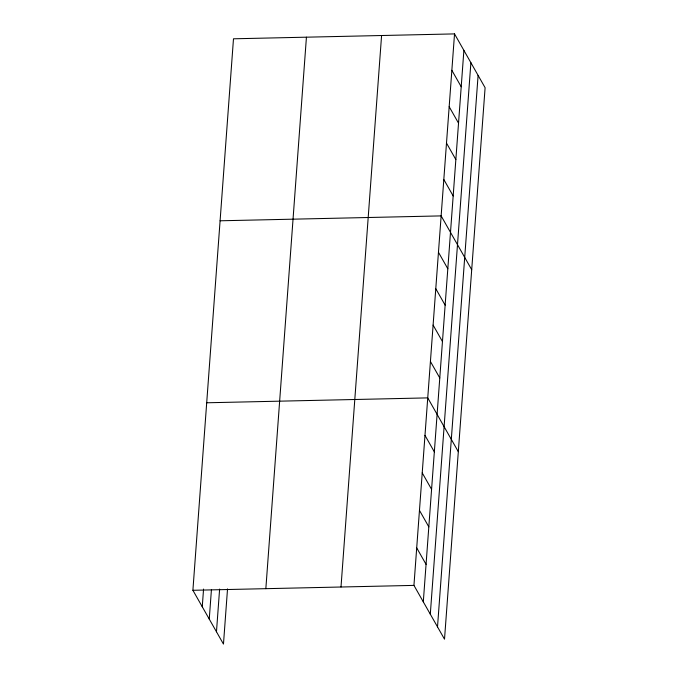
<?xml version="1.0" encoding="UTF-8"?>
<svg xmlns="http://www.w3.org/2000/svg" width="678" height="678" viewBox="0 0 678 678"><rect width="100%" height="100%" fill="white"/><g stroke="black" fill="none" stroke-linecap="round" stroke-linejoin="round"><path stroke-width="1.02" d="M227.528 588.885L223.469 644.1L192.899 590.292L233.486 38.799L454.531 33.9L485.101 87.708L444.514 639.201L413.944 585.394L454.531 33.9M202.256 606.768L203.561 589.055M209.256 619.082L211.409 589.919M216.468 631.777L219.613 589.072M265.844 588.673L306.431 37.18M341 587.012L381.587 35.519M423.301 601.869L463.888 50.375M430.301 614.183L470.888 62.69M437.513 626.879L478.1 75.385M220.096 220.791L441.141 215.892L471.702 269.7M206.697 402.783L427.742 397.884L458.311 451.692M192.899 590.292L413.944 585.394M451.853 70.3L461.21 86.767M449.175 106.7L458.531 123.167M446.497 143.092L455.853 159.567M443.819 179.492L453.175 195.967M438.463 252.292L447.819 268.768M435.785 288.692L445.141 305.159M433.106 325.093L442.463 341.559M430.42 361.484L439.785 377.96M424.987 435.386L434.344 451.862M422.224 472.888L431.581 489.363M419.47 510.39L428.827 526.865M416.707 547.892L426.064 564.367"/></g></svg>
